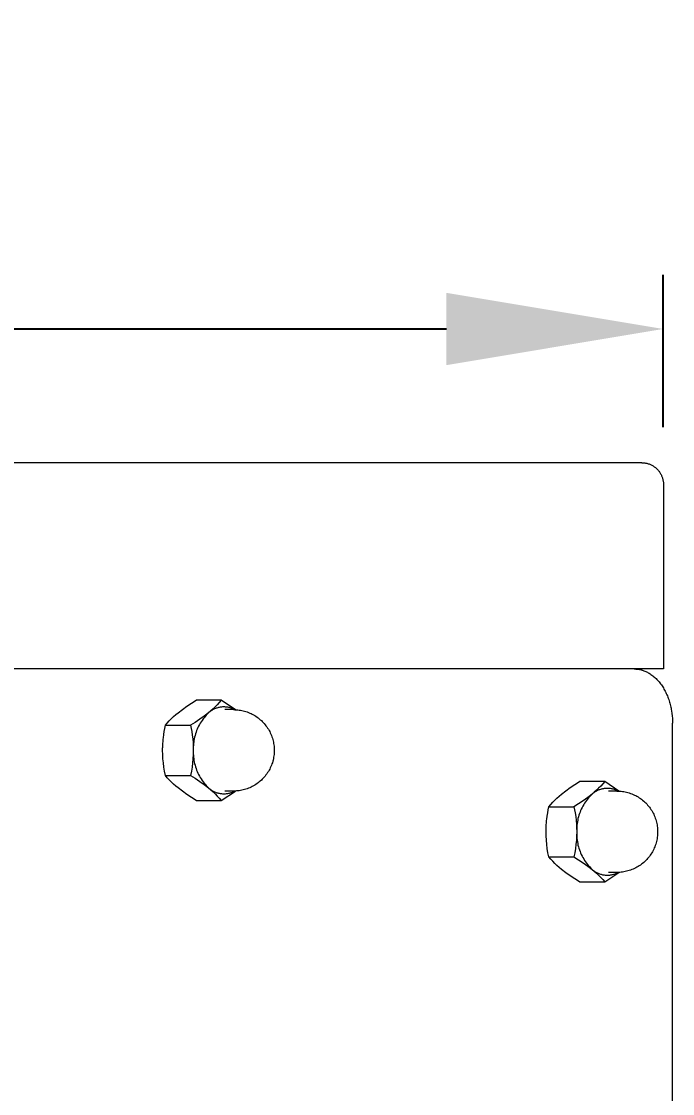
# Model space of a CAD drawing. Header units: millimetres. Extents: x -111 to 4919, y -143 to 3304.
# Drawn here: x 1957.9 to 2077.9, y 3106.3 to 3303.9 of the extents above; entities that cross this region are included whole.
import ezdxf

# ---------------------------------------------------------------- set-up
doc = ezdxf.new("R2010")
doc.units = ezdxf.units.MM
doc.layers.add('ZANO_R', color=7, linetype='Continuous', lineweight=0)
doc.layers.add('ZANO_W', color=1, linetype='Continuous', lineweight=0)
doc.styles.add('Arial', font='arial.ttf')
doc.styles.get("Standard").update_dxf_attribs({"font": 'ARIALUNI.TTF'})
doc.dimstyles.new('pl i ang', dxfattribs={"dimtxt": 50, "dimasz": 50, "dimexe": 1.25, "dimexo": 0.625, "dimgap": 10, "dimtad": 1, "dimtoh": 1, "dimtxsty": 'Standard', "dimcen": 2.5, "dimclrd": 1, "dimclre": 1, "dimclrt": 1, "dimadec": 0, "dimazin": 0, "dimtfac": 1, "dimtmove": 0, "dimatfit": 3, "dimfxl": 1, "dimarcsym": 1})

# ---------------------------------------------------------------- blocks, each defined once
blk = doc.blocks.new('*D396')
at = {"layer": 'ZANO_W', "color": 1, "lineweight": -2}
for p, q in [((130.84, 3228.59), (130.84, 3257.24)), ((2076.22, 3229.13), (2076.22, 3257.24)), ((170.84, 3247.24), (2036.22, 3247.24))]:
    blk.add_line(p, q, dxfattribs=at)
at = {"layer": 'ZANO_W', "color": 1}
for points in [[(170.84, 3253.9), (170.84, 3240.57), (130.84, 3247.24)], [(2036.22, 3240.57), (2036.22, 3253.9), (2076.22, 3247.24)]]:
    blk.add_solid(points, dxfattribs=at)
at = {"layer": 'ZANO_W', "color": 1, "insert": (1103.53, 3277.66), "char_height": 40, "attachment_point": 5, "style": 'Arial'}
blk.add_mtext('1945', dxfattribs=at)

msp = doc.modelspace()

# ---------------------------------------------------------------- linework, layer by layer
at = {"layer": 'ZANO_R'}
for p, q in [((2072.26, 3222.59), (1758.06, 3222.59)), ((2072.26, 3222.59), (2072.39, 3222.59)), ((2072.39, 3222.59), (2072.53, 3222.58)), ((2072.53, 3222.58), (2072.67, 3222.57)), ((2072.67, 3222.57), (2072.8, 3222.55)), ((2072.8, 3222.55), (2072.94, 3222.53)), ((2072.94, 3222.53), (2073.07, 3222.51)), ((2073.07, 3222.51), (2073.2, 3222.48)), ((2073.2, 3222.48), (2073.34, 3222.44)), ((2073.34, 3222.44), (2073.47, 3222.4)), ((2073.47, 3222.4), (2073.6, 3222.36)), ((2073.6, 3222.36), (2073.72, 3222.31)), ((2073.72, 3222.31), (2073.85, 3222.26)), ((2073.85, 3222.26), (2073.98, 3222.2)), ((2073.98, 3222.2), (2074.1, 3222.14)), ((2074.1, 3222.14), (2074.22, 3222.08)), ((2074.22, 3222.08), (2074.34, 3222.01)), ((2074.34, 3222.01), (2074.45, 3221.93)), ((2074.45, 3221.93), (2074.56, 3221.86)), ((2074.56, 3221.86), (2074.67, 3221.78)), ((2074.67, 3221.78), (2074.78, 3221.69)), ((2074.78, 3221.69), (2074.89, 3221.6)), ((2074.89, 3221.6), (2074.99, 3221.51)), ((2074.99, 3221.51), (2075.09, 3221.42)), ((2075.09, 3221.42), (2075.18, 3221.32)), ((2075.18, 3221.32), (2075.27, 3221.22)), ((2075.27, 3221.22), (2075.36, 3221.11)), ((2075.36, 3221.11), (2075.44, 3221.01)), ((2075.44, 3221.01), (2075.53, 3220.9)), ((2075.53, 3220.9), (2075.6, 3220.78)), ((2075.6, 3220.78), (2075.68, 3220.67)), ((2075.68, 3220.67), (2075.74, 3220.55)), ((2075.74, 3220.55), (2075.81, 3220.43)), ((2075.81, 3220.43), (2075.87, 3220.31)), ((2075.87, 3220.31), (2075.93, 3220.18)), ((2075.93, 3220.18), (2075.98, 3220.06)), ((2075.98, 3220.06), (2076.03, 3219.93)), ((2076.03, 3219.93), (2076.07, 3219.8)), ((2076.07, 3219.8), (2076.11, 3219.67)), ((2076.11, 3219.67), (2076.14, 3219.54)), ((2076.14, 3219.54), (2076.17, 3219.4)), ((2076.17, 3219.4), (2076.2, 3219.27)), ((2076.2, 3219.27), (2076.22, 3219.13)), ((2076.22, 3219.13), (2076.24, 3219)), ((2076.24, 3219), (2076.25, 3218.86)), ((2076.25, 3218.86), (2076.26, 3218.73)), ((2076.26, 3218.73), (2076.26, 3218.59)), ((2076.26, 3218.59), (2076.26, 3184.59)), ((2070.87, 3184.59), (1766.82, 3184.59)), ((2070.87, 3184.59), (2071.03, 3184.59)), ((2075.07, 3184.59), (2070.87, 3184.59)), ((2071.03, 3184.59), (2071.19, 3184.58)), ((2071.19, 3184.58), (2071.35, 3184.57)), ((2071.35, 3184.57), (2071.51, 3184.55)), ((2071.51, 3184.55), (2071.67, 3184.53)), ((2071.67, 3184.53), (2071.83, 3184.5)), ((2071.83, 3184.5), (2071.99, 3184.46)), ((2071.99, 3184.46), (2072.16, 3184.42)), ((2072.16, 3184.42), (2072.32, 3184.38)), ((2072.29, 3184.39), (2072.29, 3184.59)), ((2072.32, 3184.38), (2072.49, 3184.32)), ((2072.49, 3184.32), (2072.65, 3184.27)), ((2072.65, 3184.27), (2072.82, 3184.2)), ((2072.82, 3184.2), (2072.98, 3184.13)), ((2072.98, 3184.13), (2073.15, 3184.06)), ((2073.15, 3184.06), (2073.31, 3183.98)), ((2073.31, 3183.98), (2073.47, 3183.89)), ((2073.47, 3183.89), (2073.64, 3183.79)), ((2073.64, 3183.79), (2073.8, 3183.69)), ((2073.8, 3183.69), (2073.96, 3183.58)), ((2073.96, 3183.58), (2074.12, 3183.47)), ((2074.12, 3183.47), (2074.28, 3183.35)), ((2074.28, 3183.35), (2074.43, 3183.23)), ((2074.43, 3183.23), (2074.59, 3183.1)), ((2074.59, 3183.1), (2074.74, 3182.96)), ((2074.74, 3182.96), (2074.89, 3182.82)), ((2074.89, 3182.82), (2075.04, 3182.67)), ((2075.04, 3182.67), (2075.19, 3182.51)), ((2075.96, 3184.59), (2075.07, 3184.59)), ((2076.19, 3184.59), (2075.96, 3184.59)), ((2076.24, 3184.59), (2076.19, 3184.59)), ((2076.26, 3184.59), (2076.24, 3184.59)), ((2076.26, 3184.59), (2076.26, 3184.59)), ((2076.26, 3184.59), (2076.26, 3184.59)), ((2076.26, 3184.59), (2076.26, 3184.59)), ((2076.26, 3184.59), (2076.26, 3184.59)), ((2076.26, 3184.59), (2076.26, 3184.59)), ((2075.19, 3182.51), (2075.33, 3182.35)), ((2075.33, 3182.35), (2075.47, 3182.19)), ((2075.47, 3182.19), (2075.61, 3182.02)), ((2075.61, 3182.02), (2075.74, 3181.84)), ((2075.74, 3181.84), (2075.87, 3181.66)), ((2075.87, 3181.66), (2076, 3181.47)), ((2076, 3181.47), (2076.12, 3181.28)), ((2076.12, 3181.28), (2076.24, 3181.09)), ((2076.24, 3181.09), (2076.36, 3180.89)), ((2076.36, 3180.89), (2076.47, 3180.69)), ((2076.47, 3180.69), (2076.58, 3180.48)), ((1989.2, 3178.29), (1990.06, 3178.83)), ((1994.71, 3178.83), (1990.06, 3178.83)), ((1994.71, 3178.83), (1994.35, 3178.41)), ((1997.32, 3177.08), (1994.71, 3178.83)), ((2076.58, 3180.48), (2076.69, 3180.27)), ((2076.69, 3180.27), (2076.79, 3180.06)), ((2076.79, 3180.06), (2076.89, 3179.85)), ((2076.89, 3179.85), (2076.98, 3179.63)), ((2076.98, 3179.63), (2077.07, 3179.41)), ((2077.07, 3179.41), (2077.15, 3179.18)), ((2077.15, 3179.18), (2077.23, 3178.96)), ((2077.23, 3178.96), (2077.31, 3178.73)), ((2077.31, 3178.73), (2077.38, 3178.5)), ((1986.73, 3176.52), (1987.53, 3177.14)), ((1987.53, 3177.14), (1988.35, 3177.73)), ((1988.35, 3177.73), (1989.2, 3178.29)), ((1992.8, 3176.87), (1992.38, 3176.52)), ((1992.73, 3176.79), (1992.61, 3176.7)), ((1992.85, 3176.88), (1992.73, 3176.79)), ((1993.21, 3177.23), (1992.8, 3176.87)), ((1992.97, 3176.96), (1992.85, 3176.88)), ((1993.1, 3177.03), (1992.97, 3176.96)), ((1993.23, 3177.1), (1993.1, 3177.03)), ((1993.6, 3177.61), (1993.21, 3177.23)), ((1993.36, 3177.17), (1993.23, 3177.1)), ((1993.49, 3177.23), (1993.36, 3177.17)), ((1993.63, 3177.29), (1993.49, 3177.23)), ((1993.98, 3178), (1993.6, 3177.61)), ((1993.77, 3177.34), (1993.63, 3177.29)), ((1993.9, 3177.38), (1993.77, 3177.34)), ((1994.05, 3177.43), (1993.9, 3177.38)), ((1994.35, 3178.41), (1993.98, 3178)), ((1994.19, 3177.46), (1994.05, 3177.43)), ((1994.33, 3177.5), (1994.19, 3177.46)), ((1994.48, 3177.52), (1994.33, 3177.5)), ((1994.62, 3177.55), (1994.48, 3177.52)), ((1994.77, 3177.56), (1994.62, 3177.55)), ((1994.91, 3177.58), (1994.77, 3177.56)), ((1995.06, 3177.58), (1994.91, 3177.58)), ((1995.21, 3177.59), (1995.06, 3177.58)), ((1995.36, 3177.58), (1995.21, 3177.59)), ((1995.5, 3177.57), (1995.36, 3177.58)), ((1996.98, 3177.09), (1995.39, 3177.09)), ((1995.65, 3177.56), (1995.5, 3177.57)), ((1995.79, 3177.54), (1995.65, 3177.56)), ((1995.94, 3177.52), (1995.79, 3177.54)), ((1996.08, 3177.49), (1995.94, 3177.52)), ((1996.23, 3177.46), (1996.08, 3177.49)), ((1996.37, 3177.42), (1996.23, 3177.46)), ((1996.51, 3177.37), (1996.37, 3177.42)), ((1996.65, 3177.33), (1996.51, 3177.37)), ((1996.79, 3177.27), (1996.65, 3177.33)), ((1996.92, 3177.22), (1996.79, 3177.27)), ((1997.05, 3177.15), (1996.92, 3177.22)), ((1996.98, 3177.09), (1997.23, 3177.08)), ((1997.18, 3177.09), (1997.05, 3177.15)), ((1997.23, 3177.08), (1997.49, 3177.07)), ((1997.49, 3177.07), (1997.75, 3177.05)), ((1997.75, 3177.05), (1998, 3177.02)), ((1998, 3177.02), (1998.25, 3176.98)), ((1998.25, 3176.98), (1998.5, 3176.93)), ((1998.5, 3176.93), (1998.75, 3176.88)), ((1998.75, 3176.88), (1999, 3176.81)), ((1999, 3176.81), (1999.25, 3176.74)), ((1999.25, 3176.74), (1999.49, 3176.66)), ((2077.38, 3178.5), (2077.45, 3178.27)), ((2077.45, 3178.27), (2077.51, 3178.04)), ((2077.51, 3178.04), (2077.57, 3177.81)), ((2077.57, 3177.81), (2077.62, 3177.57)), ((2077.62, 3177.57), (2077.67, 3177.34)), ((2077.67, 3177.34), (2077.71, 3177.11)), ((2077.71, 3177.11), (2077.76, 3176.87)), ((2077.76, 3176.87), (2077.82, 3176.41)), ((1984.76, 3174.63), (1985.12, 3175.03)), ((1985.12, 3175.03), (1985.5, 3175.42)), ((1985.5, 3175.42), (1985.9, 3175.8)), ((1985.9, 3175.8), (1986.31, 3176.17)), ((1986.31, 3176.17), (1986.73, 3176.52)), ((1990.75, 3175.31), (1989.91, 3174.74)), ((1991.58, 3175.9), (1990.75, 3175.31)), ((1991, 3174.86), (1990.84, 3174.6)), ((1991.17, 3175.12), (1991, 3174.86)), ((1991.35, 3175.37), (1991.17, 3175.12)), ((1991.54, 3175.61), (1991.35, 3175.37)), ((1991.74, 3175.85), (1991.54, 3175.61)), ((1992.38, 3176.52), (1991.58, 3175.9)), ((1991.95, 3176.08), (1991.74, 3175.85)), ((1992.16, 3176.3), (1991.95, 3176.08)), ((1992.38, 3176.52), (1992.16, 3176.3)), ((1992.49, 3176.61), (1992.38, 3176.52)), ((1992.61, 3176.7), (1992.49, 3176.61)), ((1999.49, 3176.66), (1999.73, 3176.57)), ((1999.73, 3176.57), (1999.97, 3176.47)), ((1999.97, 3176.47), (2000.2, 3176.36)), ((2000.2, 3176.36), (2000.43, 3176.25)), ((2000.43, 3176.25), (2000.65, 3176.13)), ((2000.65, 3176.13), (2000.88, 3176)), ((2000.88, 3176), (2001.09, 3175.86)), ((2001.09, 3175.86), (2001.3, 3175.72)), ((2001.3, 3175.72), (2001.51, 3175.57)), ((2001.51, 3175.57), (2001.71, 3175.41)), ((2001.71, 3175.41), (2001.91, 3175.24)), ((2001.91, 3175.24), (2002.1, 3175.07)), ((2002.1, 3175.07), (2002.28, 3174.89)), ((2002.28, 3174.89), (2002.46, 3174.71)), ((2077.82, 3176.41), (2077.88, 3175.95)), ((2077.88, 3175.95), (2077.91, 3175.49)), ((2077.91, 3175.49), (2077.94, 3175.03)), ((2077.94, 3175.03), (2077.94, 3174.59)), ((1984.11, 3172.49), (1984.19, 3173.08)), ((1984.19, 3173.08), (1984.29, 3173.64)), ((1984.29, 3173.64), (1984.4, 3174.21)), ((1984.4, 3174.21), (1984.76, 3174.63)), ((1984.4, 3174.21), (1989.05, 3174.21)), ((1989.91, 3174.74), (1989.05, 3174.21)), ((1989.05, 3174.21), (1989.16, 3173.64)), ((1989.16, 3173.64), (1989.26, 3173.08)), ((1989.26, 3173.08), (1989.36, 3172.39)), ((1990.05, 3172.93), (1989.95, 3172.63)), ((1990.16, 3173.22), (1990.05, 3172.93)), ((1990.27, 3173.5), (1990.16, 3173.22)), ((1990.4, 3173.78), (1990.27, 3173.5)), ((1990.54, 3174.06), (1990.4, 3173.78)), ((1990.68, 3174.33), (1990.54, 3174.06)), ((1990.84, 3174.6), (1990.68, 3174.33)), ((2002.46, 3174.71), (2002.63, 3174.52)), ((2002.63, 3174.52), (2002.8, 3174.32)), ((2002.8, 3174.32), (2002.95, 3174.12)), ((2002.95, 3174.12), (2003.11, 3173.91)), ((2003.11, 3173.91), (2003.25, 3173.7)), ((2003.25, 3173.7), (2003.39, 3173.49)), ((2003.39, 3173.49), (2003.52, 3173.26)), ((2003.52, 3173.26), (2003.64, 3173.04)), ((2003.64, 3173.04), (2003.75, 3172.81)), ((2003.75, 3172.81), (2003.86, 3172.58)), ((2077.94, 2780.59), (2077.94, 3174.59)), ((1983.93, 3170.76), (1983.98, 3171.35)), ((1983.98, 3171.35), (1984, 3171.59)), ((1984, 3171.64), (1984.03, 3171.9)), ((1984, 3171.59), (1984, 3171.64)), ((1984.03, 3171.9), (1984.11, 3172.49)), ((1989.36, 3172.39), (1989.44, 3171.69)), ((1989.44, 3171.69), (1989.5, 3170.99)), ((1989.5, 3170.99), (1989.54, 3170.29)), ((1989.59, 3170.82), (1989.56, 3170.51)), ((1989.62, 3171.13), (1989.59, 3170.82)), ((1989.67, 3171.43), (1989.62, 3171.13)), ((1989.72, 3171.74), (1989.67, 3171.43)), ((1989.79, 3172.04), (1989.72, 3171.74)), ((1989.87, 3172.34), (1989.79, 3172.04)), ((1989.95, 3172.63), (1989.87, 3172.34)), ((2003.86, 3172.58), (2003.96, 3172.34)), ((2003.96, 3172.34), (2004.05, 3172.1)), ((2004.05, 3172.1), (2004.13, 3171.86)), ((2004.13, 3171.86), (2004.2, 3171.61)), ((2004.2, 3171.61), (2004.27, 3171.36)), ((2004.27, 3171.36), (2004.32, 3171.11)), ((2004.32, 3171.11), (2004.37, 3170.86)), ((2004.37, 3170.86), (2004.41, 3170.61)), ((1983.9, 3169.97), (1983.91, 3170.18)), ((1983.9, 3169.59), (1983.9, 3169.97)), ((1983.92, 3168.81), (1983.9, 3169.59)), ((1983.91, 3170.18), (1983.93, 3170.76)), ((1989.54, 3170.29), (1989.55, 3169.59)), ((1989.55, 3169.59), (1989.54, 3168.81)), ((1989.56, 3170.51), (1989.55, 3170.21)), ((1989.55, 3170.21), (1989.55, 3169.9)), ((1989.55, 3169.9), (1989.55, 3169.59)), ((1989.55, 3169.59), (1989.55, 3169.28)), ((1989.55, 3169.28), (1989.55, 3168.97)), ((1989.55, 3168.97), (1989.56, 3168.66)), ((2004.41, 3170.61), (2004.44, 3170.36)), ((2004.44, 3170.36), (2004.46, 3170.1)), ((2004.46, 3169.08), (2004.44, 3168.82)), ((2004.46, 3170.1), (2004.47, 3169.85)), ((2004.47, 3169.33), (2004.46, 3169.08)), ((2004.47, 3169.85), (2004.48, 3169.59)), ((2004.48, 3169.59), (2004.47, 3169.33)), ((1983.96, 3168.04), (1983.92, 3168.81)), ((1984.03, 3167.27), (1983.96, 3168.04)), ((1984.13, 3166.5), (1984.03, 3167.27)), ((1989.42, 3167.27), (1989.32, 3166.5)), ((1989.49, 3168.04), (1989.42, 3167.27)), ((1989.54, 3168.81), (1989.49, 3168.04)), ((1989.56, 3168.66), (1989.59, 3168.36)), ((1989.59, 3168.36), (1989.62, 3168.05)), ((1989.62, 3168.05), (1989.67, 3167.74)), ((1989.67, 3167.74), (1989.72, 3167.44)), ((1989.72, 3167.44), (1989.79, 3167.14)), ((1989.79, 3167.14), (1989.87, 3166.84)), ((2004.05, 3167.08), (2003.96, 3166.84)), ((2004.13, 3167.32), (2004.05, 3167.08)), ((2004.2, 3167.57), (2004.13, 3167.32)), ((2004.27, 3167.81), (2004.2, 3167.57)), ((2004.32, 3168.06), (2004.27, 3167.81)), ((2004.37, 3168.31), (2004.32, 3168.06)), ((2004.41, 3168.57), (2004.37, 3168.31)), ((2004.44, 3168.82), (2004.41, 3168.57)), ((1984.25, 3165.73), (1984.13, 3166.5)), ((1984.4, 3164.97), (1984.25, 3165.73)), ((1984.76, 3164.55), (1984.4, 3164.97)), ((1984.4, 3164.97), (1989.05, 3164.97)), ((1989.2, 3165.73), (1989.05, 3164.97)), ((1989.05, 3164.97), (1989.91, 3164.44)), ((1989.32, 3166.5), (1989.2, 3165.73)), ((1989.87, 3166.84), (1989.95, 3166.54)), ((1989.95, 3166.54), (1990.05, 3166.25)), ((1990.05, 3166.25), (1990.16, 3165.96)), ((1990.16, 3165.96), (1990.27, 3165.68)), ((1990.27, 3165.68), (1990.4, 3165.39)), ((1990.4, 3165.39), (1990.54, 3165.12)), ((1990.54, 3165.12), (1990.68, 3164.84)), ((2002.95, 3165.06), (2002.8, 3164.86)), ((2003.11, 3165.26), (2002.95, 3165.06)), ((2003.25, 3165.48), (2003.11, 3165.26)), ((2003.39, 3165.69), (2003.25, 3165.48)), ((2003.52, 3165.91), (2003.39, 3165.69)), ((2003.64, 3166.14), (2003.52, 3165.91)), ((2003.75, 3166.37), (2003.64, 3166.14)), ((2003.86, 3166.6), (2003.75, 3166.37)), ((2003.96, 3166.84), (2003.86, 3166.6)), ((1985.12, 3164.15), (1984.76, 3164.55)), ((1985.5, 3163.76), (1985.12, 3164.15)), ((1985.9, 3163.38), (1985.5, 3163.76)), ((1986.31, 3163.01), (1985.9, 3163.38)), ((1986.73, 3162.66), (1986.31, 3163.01)), ((1989.91, 3164.44), (1990.75, 3163.87)), ((1990.68, 3164.84), (1990.84, 3164.58)), ((1990.75, 3163.87), (1991.58, 3163.28)), ((1990.84, 3164.58), (1991, 3164.32)), ((1991, 3164.32), (1991.17, 3164.06)), ((1991.17, 3164.06), (1991.35, 3163.81)), ((1991.35, 3163.81), (1991.54, 3163.57)), ((1991.54, 3163.57), (1991.74, 3163.33)), ((1991.58, 3163.28), (1992.38, 3162.66)), ((1991.74, 3163.33), (1991.95, 3163.1)), ((1991.95, 3163.1), (1992.16, 3162.88)), ((2000.43, 3162.93), (2000.2, 3162.82)), ((2000.65, 3163.05), (2000.43, 3162.93)), ((2000.88, 3163.18), (2000.65, 3163.05)), ((2001.09, 3163.32), (2000.88, 3163.18)), ((2001.3, 3163.46), (2001.09, 3163.32)), ((2001.51, 3163.61), (2001.3, 3163.46)), ((2001.71, 3163.77), (2001.51, 3163.61)), ((2001.91, 3163.94), (2001.71, 3163.77)), ((2002.1, 3164.11), (2001.91, 3163.94)), ((2002.28, 3164.29), (2002.1, 3164.11)), ((2002.46, 3164.47), (2002.28, 3164.29)), ((2002.63, 3164.66), (2002.46, 3164.47)), ((2002.8, 3164.86), (2002.63, 3164.66)), ((2059.06, 3162.73), (2059.91, 3163.29)), ((2059.91, 3163.29), (2060.77, 3163.83)), ((2065.42, 3163.83), (2060.77, 3163.83)), ((2064.7, 3163), (2064.31, 3162.61)), ((2065.06, 3163.41), (2064.7, 3163)), ((2065.42, 3163.83), (2065.06, 3163.41)), ((2068.03, 3162.08), (2065.42, 3163.83)), ((1987.53, 3162.04), (1986.73, 3162.66)), ((1988.35, 3161.45), (1987.53, 3162.04)), ((1989.2, 3160.89), (1988.35, 3161.45)), ((1992.16, 3162.88), (1992.38, 3162.66)), ((1992.38, 3162.66), (1992.49, 3162.57)), ((1992.38, 3162.66), (1992.8, 3162.31)), ((1992.49, 3162.57), (1992.61, 3162.47)), ((1992.61, 3162.47), (1992.73, 3162.39)), ((1992.73, 3162.39), (1992.85, 3162.3)), ((1992.8, 3162.31), (1993.21, 3161.94)), ((1992.85, 3162.3), (1992.97, 3162.22)), ((1992.97, 3162.22), (1993.1, 3162.15)), ((1993.1, 3162.15), (1993.23, 3162.08)), ((1993.21, 3161.94), (1993.6, 3161.57)), ((1993.23, 3162.08), (1993.36, 3162.01)), ((1993.36, 3162.01), (1993.49, 3161.95)), ((1993.49, 3161.95), (1993.63, 3161.89)), ((1993.6, 3161.57), (1993.98, 3161.17)), ((1993.63, 3161.89), (1993.77, 3161.84)), ((1993.77, 3161.84), (1993.9, 3161.79)), ((1993.9, 3161.79), (1994.05, 3161.75)), ((1993.98, 3161.17), (1994.35, 3160.77)), ((1994.05, 3161.75), (1994.19, 3161.71)), ((1994.19, 3161.71), (1994.33, 3161.68)), ((1994.33, 3161.68), (1994.48, 3161.65)), ((1994.48, 3161.65), (1994.62, 3161.63)), ((1994.62, 3161.63), (1994.77, 3161.61)), ((1994.71, 3160.35), (1997.32, 3162.1)), ((1994.77, 3161.61), (1994.91, 3161.6)), ((1994.91, 3161.6), (1995.06, 3161.59)), ((1995.06, 3161.59), (1995.21, 3161.59)), ((1995.21, 3161.59), (1995.36, 3161.6)), ((1995.36, 3161.6), (1995.5, 3161.6)), ((1996.98, 3162.09), (1995.39, 3162.09)), ((1995.5, 3161.6), (1995.65, 3161.62)), ((1995.65, 3161.62), (1995.79, 3161.64)), ((1995.79, 3161.64), (1995.94, 3161.66)), ((1995.94, 3161.66), (1996.08, 3161.69)), ((1996.08, 3161.69), (1996.23, 3161.72)), ((1996.23, 3161.72), (1996.37, 3161.76)), ((1996.37, 3161.76), (1996.51, 3161.8)), ((1996.51, 3161.8), (1996.65, 3161.85)), ((1996.65, 3161.85), (1996.79, 3161.9)), ((1996.79, 3161.9), (1996.92, 3161.96)), ((1996.92, 3161.96), (1997.05, 3162.02)), ((1997.23, 3162.09), (1996.98, 3162.09)), ((1997.05, 3162.02), (1997.18, 3162.09)), ((1997.49, 3162.11), (1997.23, 3162.09)), ((1997.75, 3162.13), (1997.49, 3162.11)), ((1998, 3162.16), (1997.75, 3162.13)), ((1998.25, 3162.2), (1998, 3162.16)), ((1998.5, 3162.25), (1998.25, 3162.2)), ((1998.75, 3162.3), (1998.5, 3162.25)), ((1999, 3162.37), (1998.75, 3162.3)), ((1999.25, 3162.44), (1999, 3162.37)), ((1999.49, 3162.52), (1999.25, 3162.44)), ((1999.73, 3162.61), (1999.49, 3162.52)), ((1999.97, 3162.71), (1999.73, 3162.61)), ((2000.2, 3162.82), (1999.97, 3162.71)), ((2056.61, 3160.8), (2057.02, 3161.17)), ((2057.02, 3161.17), (2057.44, 3161.52)), ((2057.44, 3161.52), (2058.24, 3162.14)), ((2058.24, 3162.14), (2059.06, 3162.73)), ((2063.09, 3161.52), (2062.29, 3160.9)), ((2062.66, 3161.08), (2062.45, 3160.85)), ((2062.87, 3161.3), (2062.66, 3161.08)), ((2063.09, 3161.52), (2062.87, 3161.3)), ((2063.51, 3161.87), (2063.09, 3161.52)), ((2063.2, 3161.61), (2063.09, 3161.52)), ((2063.32, 3161.7), (2063.2, 3161.61)), ((2063.44, 3161.79), (2063.32, 3161.7)), ((2063.56, 3161.88), (2063.44, 3161.79)), ((2063.92, 3162.23), (2063.51, 3161.87)), ((2063.68, 3161.96), (2063.56, 3161.88)), ((2063.81, 3162.03), (2063.68, 3161.96)), ((2063.94, 3162.1), (2063.81, 3162.03)), ((2064.31, 3162.61), (2063.92, 3162.23)), ((2064.07, 3162.17), (2063.94, 3162.1)), ((2064.2, 3162.23), (2064.07, 3162.17)), ((2064.34, 3162.29), (2064.2, 3162.23)), ((2064.48, 3162.34), (2064.34, 3162.29)), ((2064.62, 3162.38), (2064.48, 3162.34)), ((2064.76, 3162.43), (2064.62, 3162.38)), ((2064.9, 3162.46), (2064.76, 3162.43)), ((2065.04, 3162.5), (2064.9, 3162.46)), ((2065.19, 3162.52), (2065.04, 3162.5)), ((2065.33, 3162.55), (2065.19, 3162.52)), ((2065.48, 3162.56), (2065.33, 3162.55)), ((2065.62, 3162.58), (2065.48, 3162.56)), ((2065.77, 3162.58), (2065.62, 3162.58)), ((2065.92, 3162.59), (2065.77, 3162.58)), ((2066.07, 3162.58), (2065.92, 3162.59)), ((2066.21, 3162.57), (2066.07, 3162.58)), ((2067.69, 3162.09), (2066.1, 3162.09)), ((2066.36, 3162.56), (2066.21, 3162.57)), ((2066.5, 3162.54), (2066.36, 3162.56)), ((2066.65, 3162.52), (2066.5, 3162.54)), ((2066.79, 3162.49), (2066.65, 3162.52)), ((2066.94, 3162.46), (2066.79, 3162.49)), ((2067.08, 3162.42), (2066.94, 3162.46)), ((2067.22, 3162.37), (2067.08, 3162.42)), ((2067.36, 3162.33), (2067.22, 3162.37)), ((2067.5, 3162.27), (2067.36, 3162.33)), ((2067.63, 3162.22), (2067.5, 3162.27)), ((2067.76, 3162.15), (2067.63, 3162.22)), ((2067.69, 3162.09), (2067.95, 3162.08)), ((2067.9, 3162.09), (2067.76, 3162.15)), ((2067.95, 3162.08), (2068.2, 3162.07)), ((2068.2, 3162.07), (2068.46, 3162.05)), ((2068.46, 3162.05), (2068.71, 3162.02)), ((2068.71, 3162.02), (2068.96, 3161.98)), ((2068.96, 3161.98), (2069.22, 3161.93)), ((2069.22, 3161.93), (2069.47, 3161.88)), ((2069.47, 3161.88), (2069.71, 3161.81)), ((2069.71, 3161.81), (2069.96, 3161.74)), ((2069.96, 3161.74), (2070.2, 3161.66)), ((2070.2, 3161.66), (2070.44, 3161.57)), ((2070.44, 3161.57), (2070.68, 3161.47)), ((2070.68, 3161.47), (2070.91, 3161.36)), ((2070.91, 3161.36), (2071.14, 3161.25)), ((2071.14, 3161.25), (2071.37, 3161.13)), ((2071.37, 3161.13), (2071.59, 3161)), ((2071.59, 3161), (2071.8, 3160.86)), ((1990.06, 3160.35), (1989.2, 3160.89)), ((1990.06, 3160.35), (1994.71, 3160.35)), ((1994.35, 3160.77), (1994.71, 3160.35)), ((2055, 3158.64), (2055.11, 3159.21)), ((2055.11, 3159.21), (2055.47, 3159.63)), ((2055.11, 3159.21), (2059.76, 3159.21)), ((2055.47, 3159.63), (2055.83, 3160.03)), ((2055.83, 3160.03), (2056.22, 3160.42)), ((2056.22, 3160.42), (2056.61, 3160.8)), ((2060.62, 3159.74), (2059.76, 3159.21)), ((2059.76, 3159.21), (2059.87, 3158.64)), ((2061.47, 3160.31), (2060.62, 3159.74)), ((2061.25, 3159.06), (2061.11, 3158.78)), ((2061.39, 3159.33), (2061.25, 3159.06)), ((2061.55, 3159.6), (2061.39, 3159.33)), ((2062.29, 3160.9), (2061.47, 3160.31)), ((2061.71, 3159.86), (2061.55, 3159.6)), ((2061.88, 3160.12), (2061.71, 3159.86)), ((2062.07, 3160.37), (2061.88, 3160.12)), ((2062.25, 3160.61), (2062.07, 3160.37)), ((2062.45, 3160.85), (2062.25, 3160.61)), ((2071.8, 3160.86), (2072.01, 3160.72)), ((2072.01, 3160.72), (2072.22, 3160.57)), ((2072.22, 3160.57), (2072.42, 3160.41)), ((2072.42, 3160.41), (2072.62, 3160.24)), ((2072.62, 3160.24), (2072.81, 3160.07)), ((2072.81, 3160.07), (2072.99, 3159.89)), ((2072.99, 3159.89), (2073.17, 3159.71)), ((2073.17, 3159.71), (2073.34, 3159.52)), ((2073.34, 3159.52), (2073.51, 3159.32)), ((2073.51, 3159.32), (2073.67, 3159.12)), ((2073.67, 3159.12), (2073.82, 3158.91)), ((2054.74, 3156.9), (2054.82, 3157.49)), ((2054.82, 3157.49), (2054.91, 3158.08)), ((2054.91, 3158.08), (2055, 3158.64)), ((2059.87, 3158.64), (2059.97, 3158.08)), ((2059.97, 3158.08), (2060.07, 3157.39)), ((2060.07, 3157.39), (2060.15, 3156.69)), ((2060.5, 3157.04), (2060.44, 3156.74)), ((2060.58, 3157.34), (2060.5, 3157.04)), ((2060.67, 3157.63), (2060.58, 3157.34)), ((2060.76, 3157.93), (2060.67, 3157.63)), ((2060.87, 3158.22), (2060.76, 3157.93)), ((2060.99, 3158.5), (2060.87, 3158.22)), ((2061.11, 3158.78), (2060.99, 3158.5)), ((2073.82, 3158.91), (2073.96, 3158.7)), ((2073.96, 3158.7), (2074.1, 3158.49)), ((2074.1, 3158.49), (2074.23, 3158.26)), ((2074.23, 3158.26), (2074.35, 3158.04)), ((2074.35, 3158.04), (2074.46, 3157.81)), ((2074.46, 3157.81), (2074.57, 3157.58)), ((2074.57, 3157.58), (2074.67, 3157.34)), ((2074.67, 3157.34), (2074.76, 3157.1)), ((2074.76, 3157.1), (2074.84, 3156.86)), ((2054.61, 3154.97), (2054.62, 3155.18)), ((2054.62, 3155.18), (2054.64, 3155.76)), ((2054.64, 3155.76), (2054.69, 3156.35)), ((2054.69, 3156.35), (2054.71, 3156.59)), ((2054.71, 3156.64), (2054.74, 3156.9)), ((2054.71, 3156.59), (2054.71, 3156.64)), ((2060.15, 3156.69), (2060.21, 3155.99)), ((2060.21, 3155.99), (2060.25, 3155.29)), ((2060.25, 3155.29), (2060.26, 3154.59)), ((2060.27, 3155.51), (2060.26, 3155.21)), ((2060.26, 3155.21), (2060.26, 3154.9)), ((2060.3, 3155.82), (2060.27, 3155.51)), ((2060.33, 3156.13), (2060.3, 3155.82)), ((2060.38, 3156.43), (2060.33, 3156.13)), ((2060.44, 3156.74), (2060.38, 3156.43)), ((2074.84, 3156.86), (2074.91, 3156.61)), ((2074.91, 3156.61), (2074.98, 3156.36)), ((2074.98, 3156.36), (2075.03, 3156.11)), ((2075.03, 3156.11), (2075.08, 3155.86)), ((2075.08, 3155.86), (2075.12, 3155.61)), ((2075.12, 3155.61), (2075.15, 3155.36)), ((2075.15, 3155.36), (2075.17, 3155.1)), ((2075.17, 3155.1), (2075.19, 3154.85)), ((2054.61, 3154.59), (2054.61, 3154.97)), ((2054.63, 3153.81), (2054.61, 3154.59)), ((2054.67, 3153.04), (2054.63, 3153.81)), ((2054.74, 3152.27), (2054.67, 3153.04)), ((2060.2, 3153.04), (2060.13, 3152.27)), ((2060.25, 3153.81), (2060.2, 3153.04)), ((2060.26, 3154.59), (2060.25, 3153.81)), ((2060.26, 3154.9), (2060.26, 3154.59)), ((2060.26, 3154.59), (2060.26, 3154.28)), ((2060.26, 3154.28), (2060.26, 3153.97)), ((2060.26, 3153.97), (2060.27, 3153.66)), ((2060.27, 3153.66), (2060.3, 3153.36)), ((2060.3, 3153.36), (2060.33, 3153.05)), ((2060.33, 3153.05), (2060.38, 3152.74)), ((2075.03, 3153.06), (2074.98, 3152.81)), ((2075.08, 3153.31), (2075.03, 3153.06)), ((2075.12, 3153.57), (2075.08, 3153.31)), ((2075.15, 3153.82), (2075.12, 3153.57)), ((2075.17, 3154.08), (2075.15, 3153.82)), ((2075.19, 3154.33), (2075.17, 3154.08)), ((2075.19, 3154.85), (2075.19, 3154.59)), ((2075.19, 3154.59), (2075.19, 3154.33)), ((2054.84, 3151.5), (2054.74, 3152.27)), ((2054.96, 3150.73), (2054.84, 3151.5)), ((2060.03, 3151.5), (2059.91, 3150.73)), ((2060.13, 3152.27), (2060.03, 3151.5)), ((2060.38, 3152.74), (2060.44, 3152.44)), ((2060.44, 3152.44), (2060.5, 3152.14)), ((2060.5, 3152.14), (2060.58, 3151.84)), ((2060.58, 3151.84), (2060.67, 3151.54)), ((2060.67, 3151.54), (2060.76, 3151.25)), ((2060.76, 3151.25), (2060.87, 3150.96)), ((2074.35, 3151.14), (2074.23, 3150.91)), ((2074.46, 3151.37), (2074.35, 3151.14)), ((2074.57, 3151.6), (2074.46, 3151.37)), ((2074.67, 3151.84), (2074.57, 3151.6)), ((2074.76, 3152.08), (2074.67, 3151.84)), ((2074.84, 3152.32), (2074.76, 3152.08)), ((2074.91, 3152.57), (2074.84, 3152.32)), ((2074.98, 3152.81), (2074.91, 3152.57)), ((2055.11, 3149.97), (2054.96, 3150.73)), ((2055.47, 3149.55), (2055.11, 3149.97)), ((2055.11, 3149.97), (2059.76, 3149.97)), ((2055.83, 3149.15), (2055.47, 3149.55)), ((2056.22, 3148.76), (2055.83, 3149.15)), ((2059.91, 3150.73), (2059.76, 3149.97)), ((2059.76, 3149.97), (2060.62, 3149.44)), ((2060.62, 3149.44), (2061.47, 3148.87)), ((2060.87, 3150.96), (2060.99, 3150.68)), ((2060.99, 3150.68), (2061.11, 3150.39)), ((2061.11, 3150.39), (2061.25, 3150.12)), ((2061.25, 3150.12), (2061.39, 3149.84)), ((2061.39, 3149.84), (2061.55, 3149.58)), ((2061.55, 3149.58), (2061.71, 3149.32)), ((2061.71, 3149.32), (2061.88, 3149.06)), ((2072.81, 3149.11), (2072.62, 3148.94)), ((2072.99, 3149.29), (2072.81, 3149.11)), ((2073.17, 3149.47), (2072.99, 3149.29)), ((2073.34, 3149.66), (2073.17, 3149.47)), ((2073.51, 3149.86), (2073.34, 3149.66)), ((2073.67, 3150.06), (2073.51, 3149.86)), ((2073.82, 3150.26), (2073.67, 3150.06)), ((2073.96, 3150.48), (2073.82, 3150.26)), ((2074.1, 3150.69), (2073.96, 3150.48)), ((2074.23, 3150.91), (2074.1, 3150.69)), ((2056.61, 3148.38), (2056.22, 3148.76)), ((2057.02, 3148.01), (2056.61, 3148.38)), ((2057.44, 3147.66), (2057.02, 3148.01)), ((2058.24, 3147.04), (2057.44, 3147.66)), ((2061.47, 3148.87), (2062.29, 3148.28)), ((2061.88, 3149.06), (2062.07, 3148.81)), ((2062.07, 3148.81), (2062.25, 3148.57)), ((2062.25, 3148.57), (2062.45, 3148.33)), ((2062.29, 3148.28), (2063.09, 3147.66)), ((2062.45, 3148.33), (2062.66, 3148.1)), ((2062.66, 3148.1), (2062.87, 3147.88)), ((2062.87, 3147.88), (2063.09, 3147.66)), ((2063.09, 3147.66), (2063.2, 3147.57)), ((2063.09, 3147.66), (2063.51, 3147.31)), ((2063.2, 3147.57), (2063.32, 3147.47)), ((2063.32, 3147.47), (2063.44, 3147.39)), ((2063.44, 3147.39), (2063.56, 3147.3)), ((2063.51, 3147.31), (2063.92, 3146.94)), ((2063.56, 3147.3), (2063.68, 3147.22)), ((2063.68, 3147.22), (2063.81, 3147.15)), ((2063.81, 3147.15), (2063.94, 3147.08)), ((2068.2, 3147.11), (2067.95, 3147.09)), ((2068.46, 3147.13), (2068.2, 3147.11)), ((2068.71, 3147.16), (2068.46, 3147.13)), ((2068.96, 3147.2), (2068.71, 3147.16)), ((2069.22, 3147.25), (2068.96, 3147.2)), ((2069.47, 3147.3), (2069.22, 3147.25)), ((2069.71, 3147.37), (2069.47, 3147.3)), ((2069.96, 3147.44), (2069.71, 3147.37)), ((2070.2, 3147.52), (2069.96, 3147.44)), ((2070.44, 3147.61), (2070.2, 3147.52)), ((2070.68, 3147.71), (2070.44, 3147.61)), ((2070.91, 3147.82), (2070.68, 3147.71)), ((2071.14, 3147.93), (2070.91, 3147.82)), ((2071.37, 3148.05), (2071.14, 3147.93)), ((2071.59, 3148.18), (2071.37, 3148.05)), ((2071.8, 3148.32), (2071.59, 3148.18)), ((2072.01, 3148.46), (2071.8, 3148.32)), ((2072.22, 3148.61), (2072.01, 3148.46)), ((2072.42, 3148.77), (2072.22, 3148.61)), ((2072.62, 3148.94), (2072.42, 3148.77)), ((2059.06, 3146.45), (2058.24, 3147.04)), ((2059.91, 3145.89), (2059.06, 3146.45)), ((2060.77, 3145.35), (2059.91, 3145.89)), ((2060.77, 3145.35), (2065.42, 3145.35)), ((2063.92, 3146.94), (2064.31, 3146.57)), ((2063.94, 3147.08), (2064.07, 3147.01)), ((2064.07, 3147.01), (2064.2, 3146.95)), ((2064.2, 3146.95), (2064.34, 3146.89)), ((2064.31, 3146.57), (2064.7, 3146.17)), ((2064.34, 3146.89), (2064.48, 3146.84)), ((2064.48, 3146.84), (2064.62, 3146.79)), ((2064.62, 3146.79), (2064.76, 3146.75)), ((2064.7, 3146.17), (2065.06, 3145.77)), ((2064.76, 3146.75), (2064.9, 3146.71)), ((2064.9, 3146.71), (2065.04, 3146.68)), ((2065.04, 3146.68), (2065.19, 3146.65)), ((2065.06, 3145.77), (2065.42, 3145.35)), ((2065.19, 3146.65), (2065.33, 3146.63)), ((2065.33, 3146.63), (2065.48, 3146.61)), ((2065.42, 3145.35), (2068.03, 3147.1)), ((2065.48, 3146.61), (2065.62, 3146.6)), ((2065.62, 3146.6), (2065.77, 3146.59)), ((2065.77, 3146.59), (2065.92, 3146.59)), ((2065.92, 3146.59), (2066.07, 3146.6)), ((2066.07, 3146.6), (2066.21, 3146.6)), ((2067.69, 3147.09), (2066.1, 3147.09)), ((2066.21, 3146.6), (2066.36, 3146.62)), ((2066.36, 3146.62), (2066.5, 3146.64)), ((2066.5, 3146.64), (2066.65, 3146.66)), ((2066.65, 3146.66), (2066.79, 3146.69)), ((2066.79, 3146.69), (2066.94, 3146.72)), ((2066.94, 3146.72), (2067.08, 3146.76)), ((2067.08, 3146.76), (2067.22, 3146.8)), ((2067.22, 3146.8), (2067.36, 3146.85)), ((2067.36, 3146.85), (2067.5, 3146.9)), ((2067.5, 3146.9), (2067.63, 3146.96)), ((2067.63, 3146.96), (2067.76, 3147.02)), ((2067.95, 3147.09), (2067.69, 3147.09)), ((2067.76, 3147.02), (2067.9, 3147.09))]:
    msp.add_line(p, q, dxfattribs=at)

# ---------------------------------------------------------------- dimensions: what is measured, and where the dimension line sits
at = {"layer": 'ZANO_W'}
dim = msp.add_linear_dim(base=(2076.22, 3247.24), p1=(130.84, 3218.59), p2=(2076.22, 3219.13), dimstyle='pl i ang', override={"dimtxt": 40, "dimasz": 40, "dimexe": 10, "dimexo": 10, "dimtoh": 0, "dimdec": 0, "dimtxsty": 'Arial', "dimtdec": 0, "dimtmove": 1}, dxfattribs=at)
dim.commit()
dim.dimension.update_dxf_attribs({"geometry": '*D396', "text_midpoint": (1103.53, 3277.66)})

doc.saveas('drawing.dxf')
